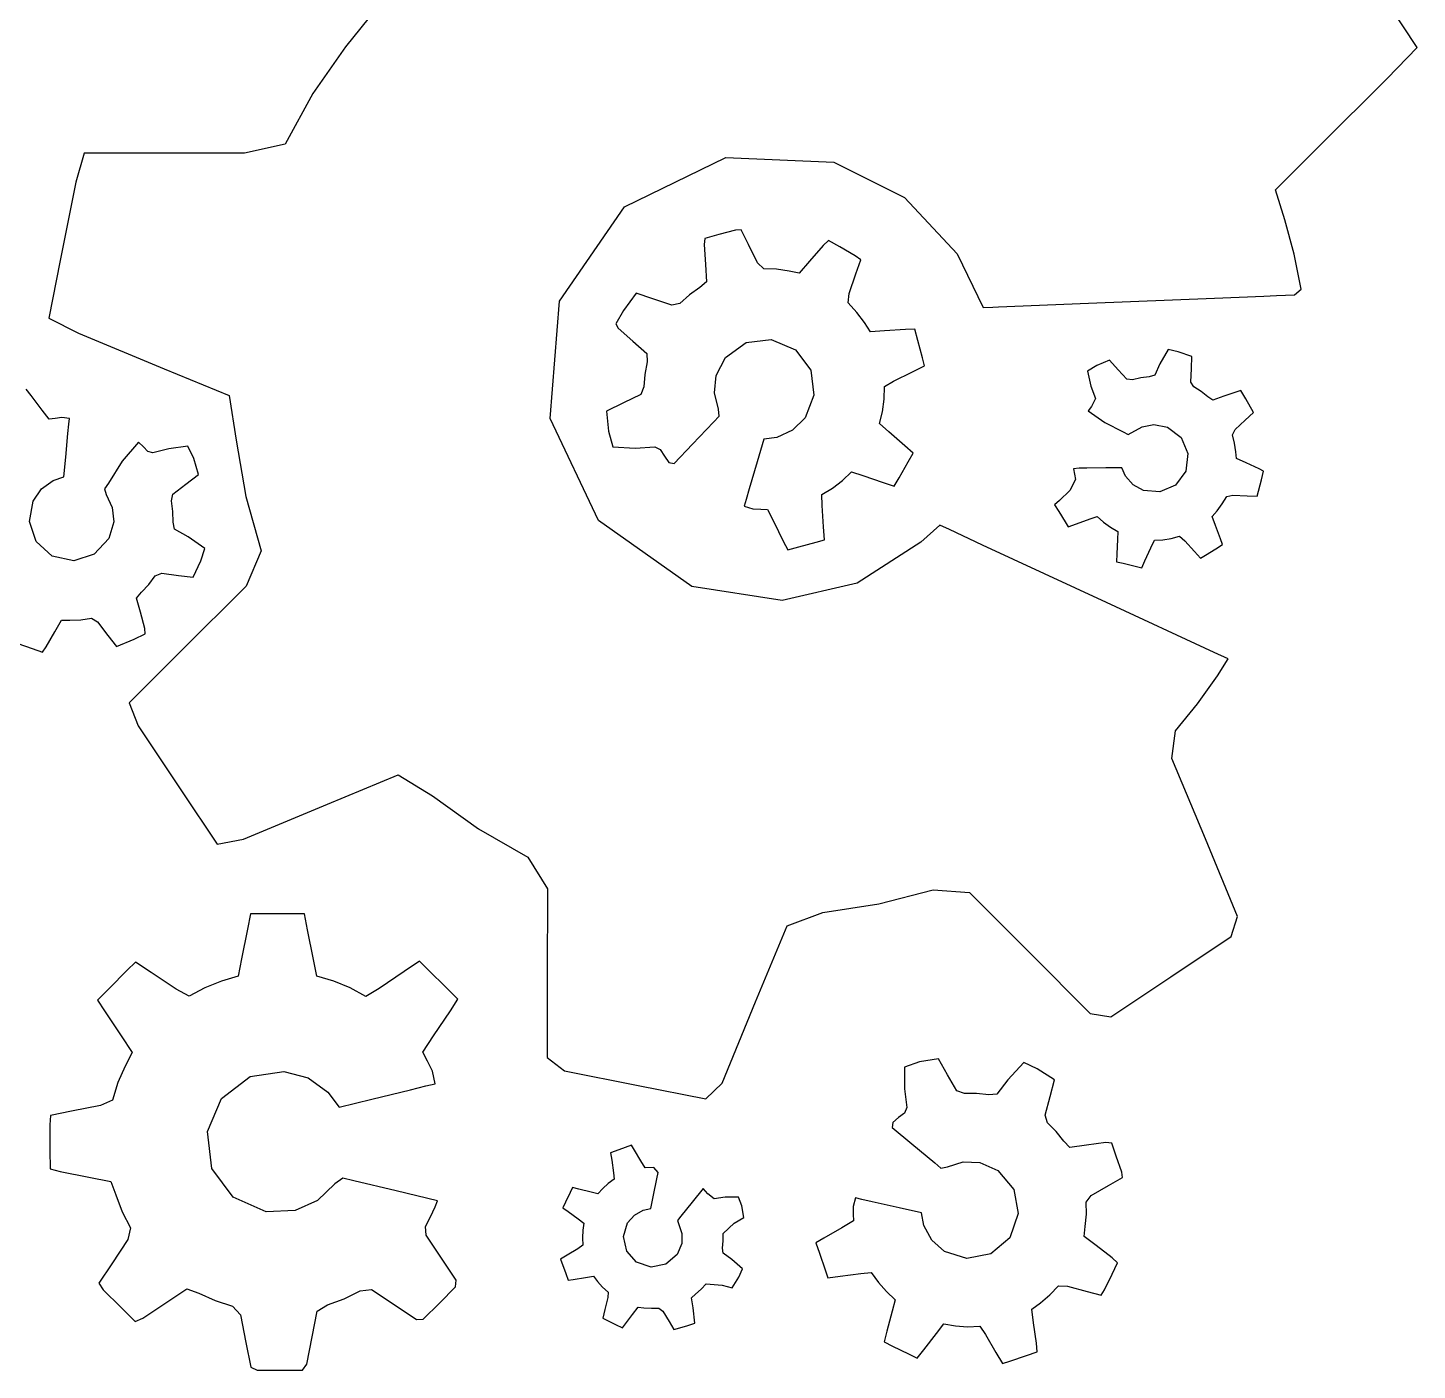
# Model space of a CAD drawing. Header units: metres. Extents: x 1284 to 1630, y 1792 to 2073.
# Drawn here: x 1453.74 to 1461.83, y 1842.12 to 1849.93 of the extents above; entities that cross this region are included whole.
import ezdxf

# ---------------------------------------------------------------- set-up
doc = ezdxf.new("R2010")
doc.units = ezdxf.units.M

msp = doc.modelspace()

# ---------------------------------------------------------------- linework, layer by layer
at = {"layer": 'COMPONENT0'}
for p, q in [((1455.7641, 1850.0406, 0.0007), (1455.5857, 1849.8197, 0.0007)), ((1461.8254, 1849.8152, 0.0007), (1461.6612, 1850.0611, 0.0007)), ((1455.5857, 1849.8197, 0.0007), (1455.3965, 1849.5475, 0.0007)), ((1461.6503, 1849.6361, 0.0007), (1461.8254, 1849.8152, 0.0007)), ((1461.2554, 1849.2422, 0.0007), (1461.6503, 1849.6361, 0.0007)), ((1455.3965, 1849.5475, 0.0007), (1455.2358, 1849.2534, 0.0007)), ((1454.0653, 1849.2014, 0.0007), (1454.0172, 1849.0328, 0.0007)), ((1454.4536, 1849.2009, 0.0007), (1454.0653, 1849.2014, 0.0007)), ((1454.999, 1849.2001, 0.0007), (1454.4536, 1849.2009, 0.0007)), ((1455.2358, 1849.2534, 0.0007), (1454.999, 1849.2001, 0.0007)), ((1461.0002, 1848.9875, 0.0007), (1461.2554, 1849.2422, 0.0007)), ((1457.2102, 1848.8875, 0.0007), (1457.8001, 1849.1762, 0.0007)), ((1457.8001, 1849.1762, 0.0007), (1458.4293, 1849.1481, 0.0007)), ((1458.4293, 1849.1481, 0.0007), (1458.8401, 1848.9418, 0.0007)), ((1454.0172, 1849.0328, 0.0007), (1453.9263, 1848.5761, 0.0007)), ((1458.8401, 1848.9418, 0.0007), (1459.1465, 1848.6156, 0.0007)), ((1461.0539, 1848.8126, 0.0007), (1461.0002, 1848.9875, 0.0007)), ((1456.8325, 1848.3394, 0.0007), (1457.2102, 1848.8875, 0.0007)), ((1461.1082, 1848.6131, 0.0007), (1461.0539, 1848.8126, 0.0007)), ((1457.6787, 1848.7048, 0.0007), (1457.6741, 1848.6699, 0.0007)), ((1457.7592, 1848.7266, 0.0007), (1457.6787, 1848.7048, 0.0007)), ((1457.8572, 1848.7532, 0.0007), (1457.7592, 1848.7266, 0.0007)), ((1457.8895, 1848.7547, 0.0007), (1457.8572, 1848.7532, 0.0007)), ((1457.9318, 1848.6689, 0.0007), (1457.8895, 1848.7547, 0.0007)), ((1457.6741, 1848.6699, 0.0007), (1457.682, 1848.5522, 0.0007)), ((1457.9847, 1848.5616, 0.0007), (1457.9318, 1848.6689, 0.0007)), ((1458.3667, 1848.6632, 0.0007), (1458.2871, 1848.572, 0.0007)), ((1458.3976, 1848.6934, 0.0007), (1458.3667, 1848.6632, 0.0007)), ((1458.4637, 1848.6552, 0.0007), (1458.3976, 1848.6934, 0.0007)), ((1458.5539, 1848.6032, 0.0007), (1458.4637, 1848.6552, 0.0007)), ((1459.1465, 1848.6156, 0.0007), (1459.2982, 1848.3028, 0.0007)), ((1453.9263, 1848.5761, 0.0007), (1453.8596, 1848.241, 0.0007)), ((1457.682, 1848.5522, 0.0007), (1457.6887, 1848.4528, 0.0007)), ((1458.0216, 1848.5283, 0.0007), (1457.9847, 1848.5616, 0.0007)), ((1458.2871, 1848.572, 0.0007), (1458.227, 1848.5032, 0.0007)), ((1458.5862, 1848.5809, 0.0007), (1458.5539, 1848.6032, 0.0007)), ((1458.5582, 1848.4987, 0.0007), (1458.5862, 1848.5809, 0.0007)), ((1461.1494, 1848.4093, 0.0007), (1461.1082, 1848.6131, 0.0007)), ((1458.0953, 1848.5248, 0.0007), (1458.0216, 1848.5283, 0.0007)), ((1458.1689, 1848.5133, 0.0007), (1458.0953, 1848.5248, 0.0007)), ((1458.227, 1848.5032, 0.0007), (1458.1689, 1848.5133, 0.0007)), ((1458.519, 1848.3831, 0.0007), (1458.5582, 1848.4987, 0.0007)), ((1457.2777, 1848.3865, 0.0007), (1457.2056, 1848.2859, 0.0007)), ((1457.3758, 1848.3533, 0.0007), (1457.2777, 1848.3865, 0.0007)), ((1457.5886, 1848.3761, 0.0007), (1457.5331, 1848.3268, 0.0007)), ((1457.6484, 1848.4189, 0.0007), (1457.5886, 1848.3761, 0.0007)), ((1457.6887, 1848.4528, 0.0007), (1457.6484, 1848.4189, 0.0007)), ((1458.5133, 1848.3291, 0.0007), (1458.519, 1848.3831, 0.0007)), ((1460.9335, 1848.3692, 0.0007), (1461.0061, 1848.3722, 0.0007)), ((1461.0061, 1848.3722, 0.0007), (1461.1114, 1848.3767, 0.0007)), ((1461.1114, 1848.3767, 0.0007), (1461.1494, 1848.4093, 0.0007)), ((1456.7783, 1847.6567, 0.0007), (1456.8325, 1848.3394, 0.0007)), ((1457.4861, 1848.316, 0.0007), (1457.3758, 1848.3533, 0.0007)), ((1457.5331, 1848.3268, 0.0007), (1457.4861, 1848.316, 0.0007)), ((1458.5641, 1848.274, 0.0007), (1458.5133, 1848.3291, 0.0007)), ((1459.2982, 1848.3028, 0.0007), (1459.3558, 1848.3054, 0.0007)), ((1459.3558, 1848.3054, 0.0007), (1459.3877, 1848.3067, 0.0007)), ((1459.3877, 1848.3067, 0.0007), (1459.9109, 1848.3279, 0.0007)), ((1459.9109, 1848.3279, 0.0007), (1460.6459, 1848.3576, 0.0007)), ((1460.6459, 1848.3576, 0.0007), (1460.9335, 1848.3692, 0.0007)), ((1453.8596, 1848.241, 0.0007), (1454.0318, 1848.1531, 0.0007)), ((1457.2056, 1848.2859, 0.0007), (1457.161, 1848.2082, 0.0007)), ((1458.6082, 1848.2145, 0.0007), (1458.5641, 1848.274, 0.0007)), ((1458.6421, 1848.1609, 0.0007), (1458.6082, 1848.2145, 0.0007)), ((1454.0318, 1848.1531, 0.0007), (1454.5316, 1847.9464, 0.0007)), ((1457.161, 1848.2082, 0.0007), (1457.1737, 1848.1816, 0.0007)), ((1457.1737, 1848.1816, 0.0007), (1457.2598, 1848.1063, 0.0007)), ((1458.7242, 1848.1665, 0.0007), (1458.6421, 1848.1609, 0.0007)), ((1458.8471, 1848.1748, 0.0007), (1458.7242, 1848.1665, 0.0007)), ((1458.8999, 1848.1773, 0.0007), (1458.8471, 1848.1748, 0.0007)), ((1458.9176, 1848.1113, 0.0007), (1458.8999, 1848.1773, 0.0007)), ((1457.2598, 1848.1063, 0.0007), (1457.3406, 1848.0358, 0.0007)), ((1457.7983, 1848.0123, 0.0007), (1457.9186, 1848.0996, 0.0007)), ((1457.9186, 1848.0996, 0.0007), (1458.0646, 1848.1166, 0.0007)), ((1458.0646, 1848.1166, 0.0007), (1458.2053, 1848.0562, 0.0007)), ((1458.2053, 1848.0562, 0.0007), (1458.2945, 1847.9371, 0.0007)), ((1458.9451, 1848.0092, 0.0007), (1458.9176, 1848.1113, 0.0007)), ((1460.3748, 1848.0587, 0.0007), (1460.328, 1847.9748, 0.0007)), ((1460.4341, 1848.0447, 0.0007), (1460.3748, 1848.0587, 0.0007)), ((1457.3419, 1847.986, 0.0007), (1457.3291, 1847.9135, 0.0007)), ((1457.3406, 1848.0358, 0.0007), (1457.3419, 1847.986, 0.0007)), ((1457.7436, 1847.9064, 0.0007), (1457.7983, 1848.0123, 0.0007)), ((1458.9566, 1847.9631, 0.0007), (1458.9451, 1848.0092, 0.0007)), ((1460.0333, 1847.9953, 0.0007), (1459.9611, 1847.9657, 0.0007)), ((1460.0842, 1847.9405, 0.0007), (1460.0333, 1847.9953, 0.0007)), ((1460.328, 1847.9748, 0.0007), (1460.298, 1847.9088, 0.0007)), ((1460.5137, 1848.0174, 0.0007), (1460.4341, 1848.0447, 0.0007)), ((1460.5112, 1847.9474, 0.0007), (1460.5137, 1848.0174, 0.0007)), ((1454.5316, 1847.9464, 0.0007), (1454.9091, 1847.7903, 0.0007)), ((1457.3291, 1847.9135, 0.0007), (1457.324, 1847.8407, 0.0007)), ((1457.7337, 1847.8068, 0.0007), (1457.7436, 1847.9064, 0.0007)), ((1458.2945, 1847.9371, 0.0007), (1458.3134, 1847.7915, 0.0007)), ((1458.7762, 1847.8741, 0.0007), (1458.8873, 1847.9289, 0.0007)), ((1458.8873, 1847.9289, 0.0007), (1458.9566, 1847.9631, 0.0007)), ((1459.9611, 1847.9657, 0.0007), (1459.9064, 1847.932, 0.0007)), ((1459.9064, 1847.932, 0.0007), (1459.9262, 1847.8453, 0.0007)), ((1460.1357, 1847.885, 0.0007), (1460.0842, 1847.9405, 0.0007)), ((1460.2162, 1847.8924, 0.0007), (1460.1678, 1847.8814, 0.0007)), ((1460.2659, 1847.8982, 0.0007), (1460.2162, 1847.8924, 0.0007)), ((1460.298, 1847.9088, 0.0007), (1460.2659, 1847.8982, 0.0007)), ((1460.5084, 1847.8687, 0.0007), (1460.5112, 1847.9474, 0.0007)), ((1453.7568, 1847.7898, 0.0007), (1453.7277, 1847.8271, 0.0007)), ((1457.324, 1847.8407, 0.0007), (1457.3055, 1847.797, 0.0007)), ((1457.7575, 1847.7111, 0.0007), (1457.7337, 1847.8068, 0.0007)), ((1458.7222, 1847.7696, 0.0007), (1458.7243, 1847.8429, 0.0007)), ((1458.7243, 1847.8429, 0.0007), (1458.7762, 1847.8741, 0.0007)), ((1459.9262, 1847.8453, 0.0007), (1459.9531, 1847.7733, 0.0007)), ((1460.1678, 1847.8814, 0.0007), (1460.1357, 1847.885, 0.0007)), ((1460.5245, 1847.8403, 0.0007), (1460.5084, 1847.8687, 0.0007)), ((1460.5671, 1847.8138, 0.0007), (1460.5245, 1847.8403, 0.0007)), ((1460.6065, 1847.7831, 0.0007), (1460.5671, 1847.8138, 0.0007)), ((1460.7985, 1847.8189, 0.0007), (1460.6998, 1847.7871, 0.0007)), ((1460.8282, 1847.7708, 0.0007), (1460.7985, 1847.8189, 0.0007)), ((1453.8205, 1847.7061, 0.0007), (1453.7568, 1847.7898, 0.0007)), ((1454.9091, 1847.7903, 0.0007), (1454.9491, 1847.5304, 0.0007)), ((1457.2053, 1847.7475, 0.0007), (1457.1063, 1847.6985, 0.0007)), ((1457.3055, 1847.797, 0.0007), (1457.2053, 1847.7475, 0.0007)), ((1458.3134, 1847.7915, 0.0007), (1458.2624, 1847.6601, 0.0007)), ((1458.7122, 1847.6964, 0.0007), (1458.7222, 1847.7696, 0.0007)), ((1459.9288, 1847.7258, 0.0007), (1459.9101, 1847.7018, 0.0007)), ((1459.9531, 1847.7733, 0.0007), (1459.9288, 1847.7258, 0.0007)), ((1460.6363, 1847.7633, 0.0007), (1460.6065, 1847.7831, 0.0007)), ((1460.6998, 1847.7871, 0.0007), (1460.6363, 1847.7633, 0.0007)), ((1460.8716, 1847.6914, 0.0007), (1460.8282, 1847.7708, 0.0007)), ((1453.8617, 1847.6519, 0.0007), (1453.8205, 1847.7061, 0.0007)), ((1453.8959, 1847.6576, 0.0007), (1453.8617, 1847.6519, 0.0007)), ((1453.9347, 1847.6628, 0.0007), (1453.8959, 1847.6576, 0.0007)), ((1453.9791, 1847.6575, 0.0007), (1453.9347, 1847.6628, 0.0007)), ((1453.9759, 1847.6242, 0.0007), (1453.9791, 1847.6575, 0.0007)), ((1457.0594, 1847.0629, 0.0007), (1456.7783, 1847.6567, 0.0007)), ((1457.1063, 1847.6985, 0.0007), (1457.1176, 1847.5839, 0.0007)), ((1457.7284, 1847.6361, 0.0007), (1457.7612, 1847.6706, 0.0007)), ((1457.7612, 1847.6706, 0.0007), (1457.7575, 1847.7111, 0.0007)), ((1458.2624, 1847.6601, 0.0007), (1458.1894, 1847.5879, 0.0007)), ((1458.6954, 1847.6271, 0.0007), (1458.7122, 1847.6964, 0.0007)), ((1459.9101, 1847.7018, 0.0007), (1460.006, 1847.6336, 0.0007)), ((1460.7647, 1847.5923, 0.0007), (1460.8241, 1847.6474, 0.0007)), ((1460.8241, 1847.6474, 0.0007), (1460.8716, 1847.6914, 0.0007)), ((1453.9581, 1847.4318, 0.0007), (1453.9709, 1847.5701, 0.0007)), ((1453.9709, 1847.5701, 0.0007), (1453.9759, 1847.6242, 0.0007)), ((1457.1176, 1847.5839, 0.0007), (1457.1422, 1847.4923, 0.0007)), ((1457.6059, 1847.5071, 0.0007), (1457.7284, 1847.6361, 0.0007)), ((1458.1894, 1847.5879, 0.0007), (1458.0983, 1847.5463, 0.0007)), ((1458.7498, 1847.5796, 0.0007), (1458.6954, 1847.6271, 0.0007)), ((1458.8434, 1847.4976, 0.0007), (1458.7498, 1847.5796, 0.0007)), ((1460.006, 1847.6336, 0.0007), (1460.1138, 1847.5789, 0.0007)), ((1460.1138, 1847.5789, 0.0007), (1460.1426, 1847.5643, 0.0007)), ((1460.1426, 1847.5643, 0.0007), (1460.2252, 1847.6087, 0.0007)), ((1460.2252, 1847.6087, 0.0007), (1460.2918, 1847.6216, 0.0007)), ((1460.2918, 1847.6216, 0.0007), (1460.3712, 1847.6066, 0.0007)), ((1460.3712, 1847.6066, 0.0007), (1460.4516, 1847.5455, 0.0007)), ((1460.7502, 1847.5619, 0.0007), (1460.7647, 1847.5923, 0.0007)), ((1454.3823, 1847.518, 0.0007), (1454.2865, 1847.4079, 0.0007)), ((1454.41, 1847.492, 0.0007), (1454.3823, 1847.518, 0.0007)), ((1454.4359, 1847.4643, 0.0007), (1454.41, 1847.492, 0.0007)), ((1454.6682, 1847.4948, 0.0007), (1454.5583, 1847.4809, 0.0007)), ((1454.7032, 1847.423, 0.0007), (1454.6682, 1847.4948, 0.0007)), ((1454.9491, 1847.5304, 0.0007), (1455.0055, 1847.2028, 0.0007)), ((1457.1422, 1847.4923, 0.0007), (1457.2732, 1847.4838, 0.0007)), ((1457.2732, 1847.4838, 0.0007), (1457.3865, 1847.4915, 0.0007)), ((1457.3865, 1847.4915, 0.0007), (1457.4192, 1847.4755, 0.0007)), ((1457.4997, 1847.3952, 0.0007), (1457.6059, 1847.5071, 0.0007)), ((1458.0212, 1847.5365, 0.0007), (1457.9825, 1847.405, 0.0007)), ((1458.0983, 1847.5463, 0.0007), (1458.0212, 1847.5365, 0.0007)), ((1458.8914, 1847.4556, 0.0007), (1458.8434, 1847.4976, 0.0007)), ((1460.4516, 1847.5455, 0.0007), (1460.491, 1847.4539, 0.0007)), ((1460.7622, 1847.5132, 0.0007), (1460.7502, 1847.5619, 0.0007)), ((1460.769, 1847.4633, 0.0007), (1460.7622, 1847.5132, 0.0007)), ((1453.9471, 1847.3166, 0.0007), (1453.9581, 1847.4318, 0.0007)), ((1454.2865, 1847.4079, 0.0007), (1454.2059, 1847.2812, 0.0007)), ((1454.4658, 1847.4563, 0.0007), (1454.4359, 1847.4643, 0.0007)), ((1454.5583, 1847.4809, 0.0007), (1454.4658, 1847.4563, 0.0007)), ((1454.731, 1847.33, 0.0007), (1454.7032, 1847.423, 0.0007)), ((1457.4192, 1847.4755, 0.0007), (1457.443, 1847.4373, 0.0007)), ((1457.443, 1847.4373, 0.0007), (1457.4693, 1847.4007, 0.0007)), ((1457.9825, 1847.405, 0.0007), (1457.9363, 1847.2471, 0.0007)), ((1458.809, 1847.3122, 0.0007), (1458.8619, 1847.4043, 0.0007)), ((1458.8619, 1847.4043, 0.0007), (1458.8914, 1847.4556, 0.0007)), ((1460.491, 1847.4539, 0.0007), (1460.4791, 1847.3505, 0.0007)), ((1460.7737, 1847.4238, 0.0007), (1460.769, 1847.4633, 0.0007)), ((1460.8301, 1847.398, 0.0007), (1460.7737, 1847.4238, 0.0007)), ((1454.657, 1847.2736, 0.0007), (1454.731, 1847.33, 0.0007)), ((1457.4693, 1847.4007, 0.0007), (1457.4997, 1847.3952, 0.0007)), ((1458.4806, 1847.2968, 0.0007), (1458.5331, 1847.3468, 0.0007)), ((1458.5331, 1847.3468, 0.0007), (1458.599, 1847.3245, 0.0007)), ((1458.599, 1847.3245, 0.0007), (1458.7174, 1847.2844, 0.0007)), ((1459.8576, 1847.3683, 0.0007), (1459.8246, 1847.3632, 0.0007)), ((1459.8246, 1847.3632, 0.0007), (1459.8296, 1847.3321, 0.0007)), ((1459.8296, 1847.3321, 0.0007), (1459.8368, 1847.3015, 0.0007)), ((1459.9012, 1847.3685, 0.0007), (1459.8576, 1847.3683, 0.0007)), ((1460.0127, 1847.369, 0.0007), (1459.9012, 1847.3685, 0.0007)), ((1460.1058, 1847.3695, 0.0007), (1460.0127, 1847.369, 0.0007)), ((1460.127, 1847.3212, 0.0007), (1460.1058, 1847.3695, 0.0007)), ((1460.1716, 1847.2701, 0.0007), (1460.127, 1847.3212, 0.0007)), ((1460.4791, 1847.3505, 0.0007), (1460.419, 1847.2696, 0.0007)), ((1460.9047, 1847.3639, 0.0007), (1460.8301, 1847.398, 0.0007)), ((1460.9304, 1847.3496, 0.0007), (1460.9047, 1847.3639, 0.0007)), ((1460.9184, 1847.2992, 0.0007), (1460.9304, 1847.3496, 0.0007)), ((1453.7674, 1847.1752, 0.0007), (1453.8163, 1847.247, 0.0007)), ((1453.8163, 1847.247, 0.0007), (1453.8849, 1847.2961, 0.0007)), ((1453.8849, 1847.2961, 0.0007), (1453.9471, 1847.3166, 0.0007)), ((1454.2059, 1847.2812, 0.0007), (1454.1843, 1847.2473, 0.0007)), ((1454.1843, 1847.2473, 0.0007), (1454.1936, 1847.2145, 0.0007)), ((1454.582, 1847.2164, 0.0007), (1454.657, 1847.2736, 0.0007)), ((1457.9363, 1847.2471, 0.0007), (1457.9182, 1847.1853, 0.0007)), ((1458.3603, 1847.2136, 0.0007), (1458.4225, 1847.252, 0.0007)), ((1458.4225, 1847.252, 0.0007), (1458.4806, 1847.2968, 0.0007)), ((1458.7174, 1847.2844, 0.0007), (1458.7807, 1847.263, 0.0007)), ((1458.7807, 1847.263, 0.0007), (1458.809, 1847.3122, 0.0007)), ((1459.8368, 1847.3015, 0.0007), (1459.804, 1847.2376, 0.0007)), ((1460.2328, 1847.2367, 0.0007), (1460.1716, 1847.2701, 0.0007)), ((1460.419, 1847.2696, 0.0007), (1460.328, 1847.2291, 0.0007)), ((1460.894, 1847.2053, 0.0007), (1460.9184, 1847.2992, 0.0007)), ((1453.7463, 1847.0582, 0.0007), (1453.7674, 1847.1752, 0.0007)), ((1454.1936, 1847.2145, 0.0007), (1454.2291, 1847.1391, 0.0007)), ((1454.5737, 1847.1772, 0.0007), (1454.582, 1847.2164, 0.0007)), ((1454.5813, 1847.1161, 0.0007), (1454.5737, 1847.1772, 0.0007)), ((1455.0055, 1847.2028, 0.0007), (1455.0959, 1846.8858, 0.0007)), ((1457.9182, 1847.1853, 0.0007), (1457.9073, 1847.147, 0.0007)), ((1458.3612, 1847.1508, 0.0007), (1458.3603, 1847.2136, 0.0007)), ((1459.7421, 1847.18, 0.0007), (1459.7147, 1847.1537, 0.0007)), ((1459.804, 1847.2376, 0.0007), (1459.7421, 1847.18, 0.0007)), ((1460.328, 1847.2291, 0.0007), (1460.2328, 1847.2367, 0.0007)), ((1460.6604, 1847.1195, 0.0007), (1460.6905, 1847.1597, 0.0007)), ((1460.6905, 1847.1597, 0.0007), (1460.7166, 1847.2035, 0.0007)), ((1460.7166, 1847.2035, 0.0007), (1460.7527, 1847.2104, 0.0007)), ((1460.7527, 1847.2104, 0.0007), (1460.8352, 1847.2074, 0.0007)), ((1460.8352, 1847.2074, 0.0007), (1460.894, 1847.2053, 0.0007)), ((1454.2291, 1847.1391, 0.0007), (1454.237, 1847.0551, 0.0007)), ((1454.5824, 1847.054, 0.0007), (1454.5813, 1847.1161, 0.0007)), ((1457.9073, 1847.147, 0.0007), (1457.9574, 1847.1309, 0.0007)), ((1457.9574, 1847.1309, 0.0007), (1458.0034, 1847.1281, 0.0007)), ((1458.0034, 1847.1281, 0.0007), (1458.0441, 1847.1269, 0.0007)), ((1458.0441, 1847.1269, 0.0007), (1458.0799, 1847.0546, 0.0007)), ((1458.3696, 1847.0261, 0.0007), (1458.3612, 1847.1508, 0.0007)), ((1459.7147, 1847.1537, 0.0007), (1459.7382, 1847.1156, 0.0007)), ((1459.7382, 1847.1156, 0.0007), (1459.7759, 1847.0545, 0.0007)), ((1459.9212, 1847.0733, 0.0007), (1459.9619, 1847.0861, 0.0007)), ((1459.9619, 1847.0861, 0.0007), (1459.9987, 1847.0532, 0.0007)), ((1460.6322, 1847.0871, 0.0007), (1460.6604, 1847.1195, 0.0007)), ((1460.6517, 1847.0348, 0.0007), (1460.6322, 1847.0871, 0.0007)), ((1453.7855, 1846.9406, 0.0007), (1453.7463, 1847.0582, 0.0007)), ((1454.237, 1847.0551, 0.0007), (1454.2085, 1846.9586, 0.0007)), ((1454.5915, 1847.013, 0.0007), (1454.5824, 1847.054, 0.0007)), ((1454.6699, 1846.9676, 0.0007), (1454.5915, 1847.013, 0.0007)), ((1457.6018, 1846.6785, 0.0007), (1457.0594, 1847.0629, 0.0007)), ((1458.0799, 1847.0546, 0.0007), (1458.1353, 1846.9429, 0.0007)), ((1458.3746, 1846.951, 0.0007), (1458.3696, 1847.0261, 0.0007)), ((1459.0465, 1847.0356, 0.0007), (1458.9367, 1846.9364, 0.0007)), ((1459.1019, 1847.0098, 0.0007), (1459.0465, 1847.0356, 0.0007)), ((1459.2951, 1846.9203, 0.0007), (1459.1019, 1847.0098, 0.0007)), ((1459.7759, 1847.0545, 0.0007), (1459.7939, 1847.026, 0.0007)), ((1459.7939, 1847.026, 0.0007), (1459.8417, 1847.0438, 0.0007)), ((1459.8417, 1847.0438, 0.0007), (1459.9212, 1847.0733, 0.0007)), ((1459.9987, 1847.0532, 0.0007), (1460.0392, 1847.0241, 0.0007)), ((1460.0392, 1847.0241, 0.0007), (1460.0818, 1846.9997, 0.0007)), ((1460.0818, 1846.9997, 0.0007), (1460.0802, 1846.9526, 0.0007)), ((1460.6809, 1846.9567, 0.0007), (1460.6517, 1847.0348, 0.0007)), ((1453.8785, 1846.8564, 0.0007), (1453.7855, 1846.9406, 0.0007)), ((1454.2085, 1846.9586, 0.0007), (1454.123, 1846.8667, 0.0007)), ((1454.7683, 1846.8993, 0.0007), (1454.6699, 1846.9676, 0.0007)), ((1458.1353, 1846.9429, 0.0007), (1458.1608, 1846.893, 0.0007)), ((1458.2246, 1846.9102, 0.0007), (1458.3267, 1846.9377, 0.0007)), ((1458.3267, 1846.9377, 0.0007), (1458.3746, 1846.951, 0.0007)), ((1458.9367, 1846.9364, 0.0007), (1458.5649, 1846.6984, 0.0007)), ((1460.0171, 1846.5858, 0.0007), (1459.2951, 1846.9203, 0.0007)), ((1460.0802, 1846.9526, 0.0007), (1460.0772, 1846.8682, 0.0007)), ((1460.2752, 1846.9044, 0.0007), (1460.2955, 1846.9489, 0.0007)), ((1460.2955, 1846.9489, 0.0007), (1460.3437, 1846.9514, 0.0007)), ((1460.3437, 1846.9514, 0.0007), (1460.3932, 1846.9591, 0.0007)), ((1460.3932, 1846.9591, 0.0007), (1460.4414, 1846.972, 0.0007)), ((1460.4414, 1846.972, 0.0007), (1460.4718, 1846.9444, 0.0007)), ((1460.4718, 1846.9444, 0.0007), (1460.529, 1846.8829, 0.0007)), ((1460.6533, 1846.8986, 0.0007), (1460.6927, 1846.9229, 0.0007)), ((1460.6927, 1846.9229, 0.0007), (1460.6809, 1846.9567, 0.0007)), ((1454.0049, 1846.8291, 0.0007), (1453.8785, 1846.8564, 0.0007)), ((1454.123, 1846.8667, 0.0007), (1454.0049, 1846.8291, 0.0007)), ((1454.7436, 1846.8276, 0.0007), (1454.7683, 1846.8993, 0.0007)), ((1455.0959, 1846.8858, 0.0007), (1455.0074, 1846.6819, 0.0007)), ((1458.1608, 1846.893, 0.0007), (1458.2246, 1846.9102, 0.0007)), ((1460.0772, 1846.8682, 0.0007), (1460.0756, 1846.823, 0.0007)), ((1460.2402, 1846.8276, 0.0007), (1460.2752, 1846.9044, 0.0007)), ((1460.529, 1846.8829, 0.0007), (1460.5647, 1846.8445, 0.0007)), ((1460.5647, 1846.8445, 0.0007), (1460.5924, 1846.8609, 0.0007)), ((1460.5924, 1846.8609, 0.0007), (1460.6533, 1846.8986, 0.0007)), ((1454.4793, 1846.7405, 0.0007), (1454.5164, 1846.757, 0.0007)), ((1454.5164, 1846.757, 0.0007), (1454.6135, 1846.744, 0.0007)), ((1454.6999, 1846.7324, 0.0007), (1454.7436, 1846.8276, 0.0007)), ((1460.0756, 1846.823, 0.0007), (1460.1131, 1846.8142, 0.0007)), ((1460.1131, 1846.8142, 0.0007), (1460.1831, 1846.7976, 0.0007)), ((1460.1831, 1846.7976, 0.0007), (1460.2222, 1846.7883, 0.0007)), ((1460.2222, 1846.7883, 0.0007), (1460.2402, 1846.8276, 0.0007)), ((1454.3985, 1846.6459, 0.0007), (1454.4413, 1846.6909, 0.0007)), ((1454.4413, 1846.6909, 0.0007), (1454.4793, 1846.7405, 0.0007)), ((1454.6135, 1846.744, 0.0007), (1454.6999, 1846.7324, 0.0007)), ((1455.0074, 1846.6819, 0.0007), (1454.6291, 1846.3043, 0.0007)), ((1458.129, 1846.5976, 0.0007), (1457.6018, 1846.6785, 0.0007)), ((1458.5649, 1846.6984, 0.0007), (1458.129, 1846.5976, 0.0007)), ((1454.3704, 1846.6116, 0.0007), (1454.3985, 1846.6459, 0.0007)), ((1454.3922, 1846.5302, 0.0007), (1454.3704, 1846.6116, 0.0007)), ((1454.418, 1846.4339, 0.0007), (1454.3922, 1846.5302, 0.0007)), ((1460.6434, 1846.2956, 0.0007), (1460.0171, 1846.5858, 0.0007)), ((1453.8943, 1846.4159, 0.0007), (1453.9328, 1846.4828, 0.0007)), ((1453.9328, 1846.4828, 0.0007), (1453.9826, 1846.4837, 0.0007)), ((1453.9826, 1846.4837, 0.0007), (1454.0453, 1846.486, 0.0007)), ((1454.0453, 1846.486, 0.0007), (1454.107, 1846.4949, 0.0007)), ((1454.107, 1846.4949, 0.0007), (1454.1429, 1846.4733, 0.0007)), ((1454.1429, 1846.4733, 0.0007), (1454.2039, 1846.3931, 0.0007)), ((1454.4198, 1846.4042, 0.0007), (1454.418, 1846.4339, 0.0007)), ((1453.8433, 1846.3275, 0.0007), (1453.8943, 1846.4159, 0.0007)), ((1454.2039, 1846.3931, 0.0007), (1454.2527, 1846.329, 0.0007)), ((1454.2527, 1846.329, 0.0007), (1454.3564, 1846.3732, 0.0007)), ((1454.3564, 1846.3732, 0.0007), (1454.4198, 1846.4042, 0.0007)), ((1453.6782, 1846.3471, 0.0007), (1453.7615, 1846.3185, 0.0007)), ((1453.7615, 1846.3185, 0.0007), (1453.8226, 1846.2975, 0.0007)), ((1453.8226, 1846.2975, 0.0007), (1453.8433, 1846.3275, 0.0007)), ((1454.6291, 1846.3043, 0.0007), (1454.3266, 1846.0024, 0.0007)), ((1460.7256, 1846.2577, 0.0007), (1460.6434, 1846.2956, 0.0007)), ((1460.6632, 1846.1594, 0.0007), (1460.7256, 1846.2577, 0.0007)), ((1460.5457, 1845.9955, 0.0007), (1460.6632, 1846.1594, 0.0007)), ((1454.3266, 1846.0024, 0.0007), (1454.379, 1845.8674, 0.0007)), ((1460.4183, 1845.8401, 0.0007), (1460.5457, 1845.9955, 0.0007)), ((1454.379, 1845.8674, 0.0007), (1454.6312, 1845.4896, 0.0007)), ((1460.3973, 1845.6784, 0.0007), (1460.4183, 1845.8401, 0.0007)), ((1460.592, 1845.2098, 0.0007), (1460.3973, 1845.6784, 0.0007)), ((1455.4811, 1845.4119, 0.0007), (1455.8932, 1845.5829, 0.0007)), ((1455.8932, 1845.5829, 0.0007), (1456.0938, 1845.4605, 0.0007)), ((1454.6312, 1845.4896, 0.0007), (1454.8385, 1845.1791, 0.0007)), ((1456.0938, 1845.4605, 0.0007), (1456.3603, 1845.268, 0.0007)), ((1454.9931, 1845.2094, 0.0007), (1455.4811, 1845.4119, 0.0007)), ((1456.3603, 1845.268, 0.0007), (1456.6485, 1845.1031, 0.0007)), ((1454.8385, 1845.1791, 0.0007), (1454.9931, 1845.2094, 0.0007)), ((1460.7793, 1844.7588, 0.0007), (1460.592, 1845.2098, 0.0007)), ((1456.6485, 1845.1031, 0.0007), (1456.7618, 1844.9199, 0.0007)), ((1456.7618, 1844.9199, 0.0007), (1456.7612, 1844.4001, 0.0007)), ((1458.6917, 1844.8315, 0.0007), (1459.0073, 1844.9146, 0.0007)), ((1459.0073, 1844.9146, 0.0007), (1459.2194, 1844.8989, 0.0007)), ((1459.2194, 1844.8989, 0.0007), (1459.5727, 1844.5448, 0.0007)), ((1458.3661, 1844.7817, 0.0007), (1458.6917, 1844.8315, 0.0007)), ((1455.0326, 1844.7734, 0.0007), (1455.0151, 1844.6848, 0.0007)), ((1455.1164, 1844.7735, 0.0007), (1455.0326, 1844.7734, 0.0007)), ((1455.2668, 1844.7737, 0.0007), (1455.1164, 1844.7735, 0.0007)), ((1455.3473, 1844.7738, 0.0007), (1455.2668, 1844.7737, 0.0007)), ((1455.3658, 1844.6812, 0.0007), (1455.3473, 1844.7738, 0.0007)), ((1458.1568, 1844.7044, 0.0007), (1458.3661, 1844.7817, 0.0007)), ((1460.7431, 1844.6427, 0.0007), (1460.7793, 1844.7588, 0.0007)), ((1455.0151, 1844.6848, 0.0007), (1454.9812, 1844.5117, 0.0007)), ((1455.4005, 1844.5081, 0.0007), (1455.3658, 1844.6812, 0.0007)), ((1457.9737, 1844.2615, 0.0007), (1458.1568, 1844.7044, 0.0007)), ((1460.3905, 1844.4073, 0.0007), (1460.7431, 1844.6427, 0.0007)), ((1454.3642, 1844.4935, 0.0007), (1454.316, 1844.4467, 0.0007)), ((1454.4553, 1844.4329, 0.0007), (1454.3642, 1844.4935, 0.0007)), ((1454.9812, 1844.5117, 0.0007), (1454.9616, 1844.4114, 0.0007)), ((1455.4198, 1844.4115, 0.0007), (1455.4005, 1844.5081, 0.0007)), ((1456.0172, 1844.4981, 0.0007), (1455.9287, 1844.4386, 0.0007)), ((1456.0675, 1844.4488, 0.0007), (1456.0172, 1844.4981, 0.0007)), ((1459.5727, 1844.5448, 0.0007), (1459.9215, 1844.1951, 0.0007)), ((1454.316, 1844.4467, 0.0007), (1454.2105, 1844.3407, 0.0007)), ((1454.6013, 1844.3357, 0.0007), (1454.4553, 1844.4329, 0.0007)), ((1454.9616, 1844.4114, 0.0007), (1454.8647, 1844.3831, 0.0007)), ((1455.5183, 1844.3827, 0.0007), (1455.4198, 1844.4115, 0.0007)), ((1455.9287, 1844.4386, 0.0007), (1455.782, 1844.3398, 0.0007)), ((1456.1738, 1844.3429, 0.0007), (1456.0675, 1844.4488, 0.0007)), ((1454.2105, 1844.3407, 0.0007), (1454.1424, 1844.2722, 0.0007)), ((1454.6764, 1844.2942, 0.0007), (1454.6013, 1844.3357, 0.0007)), ((1454.7677, 1844.3435, 0.0007), (1454.6764, 1844.2942, 0.0007)), ((1454.8647, 1844.3831, 0.0007), (1454.7677, 1844.3435, 0.0007)), ((1455.6146, 1844.3432, 0.0007), (1455.5183, 1844.3827, 0.0007)), ((1455.7056, 1844.294, 0.0007), (1455.6146, 1844.3432, 0.0007)), ((1455.782, 1844.3398, 0.0007), (1455.7056, 1844.294, 0.0007)), ((1456.2401, 1844.2768, 0.0007), (1456.1738, 1844.3429, 0.0007)), ((1456.7612, 1844.4001, 0.0007), (1456.7608, 1843.9373, 0.0007)), ((1460.0423, 1844.1748, 0.0007), (1460.3905, 1844.4073, 0.0007)), ((1454.1424, 1844.2722, 0.0007), (1454.1828, 1844.2093, 0.0007)), ((1456.197, 1844.2103, 0.0007), (1456.2401, 1844.2768, 0.0007)), ((1457.7785, 1843.7893, 0.0007), (1457.9737, 1844.2615, 0.0007)), ((1454.1828, 1844.2093, 0.0007), (1454.28, 1844.0648, 0.0007)), ((1456.0991, 1844.0634, 0.0007), (1456.197, 1844.2103, 0.0007)), ((1459.9215, 1844.1951, 0.0007), (1460.0423, 1844.1748, 0.0007)), ((1454.28, 1844.0648, 0.0007), (1454.345, 1843.9682, 0.0007)), ((1456.0359, 1843.9684, 0.0007), (1456.0991, 1844.0634, 0.0007)), ((1454.345, 1843.9682, 0.0007), (1454.3034, 1843.8884, 0.0007)), ((1456.0634, 1843.9175, 0.0007), (1456.0359, 1843.9684, 0.0007)), ((1456.7608, 1843.9373, 0.0007), (1456.8606, 1843.8615, 0.0007)), ((1459.038, 1843.9309, 0.0007), (1458.9278, 1843.9125, 0.0007)), ((1459.0915, 1843.8381, 0.0007), (1459.038, 1843.9309, 0.0007)), ((1454.3034, 1843.8884, 0.0007), (1454.2616, 1843.7919, 0.0007)), ((1455.0308, 1843.827, 0.0007), (1455.2279, 1843.8576, 0.0007)), ((1455.2279, 1843.8576, 0.0007), (1455.3683, 1843.8192, 0.0007)), ((1456.0928, 1843.8589, 0.0007), (1456.0634, 1843.9175, 0.0007)), ((1456.1086, 1843.7858, 0.0007), (1456.0928, 1843.8589, 0.0007)), ((1456.8606, 1843.8615, 0.0007), (1457.2907, 1843.7757, 0.0007)), ((1458.8407, 1843.8827, 0.0007), (1458.8405, 1843.7555, 0.0007)), ((1458.9278, 1843.9125, 0.0007), (1458.8407, 1843.8827, 0.0007)), ((1459.5345, 1843.9099, 0.0007), (1459.4421, 1843.8079, 0.0007)), ((1459.6124, 1843.8715, 0.0007), (1459.5345, 1843.9099, 0.0007)), ((1459.7144, 1843.8081, 0.0007), (1459.6124, 1843.8715, 0.0007)), ((1454.2616, 1843.7919, 0.0007), (1454.23, 1843.6906, 0.0007)), ((1454.8656, 1843.7005, 0.0007), (1455.0308, 1843.827, 0.0007)), ((1455.3683, 1843.8192, 0.0007), (1455.4837, 1843.7371, 0.0007)), ((1455.965, 1843.7508, 0.0007), (1456.0535, 1843.7724, 0.0007)), ((1456.0535, 1843.7724, 0.0007), (1456.1086, 1843.7858, 0.0007)), ((1457.2907, 1843.7757, 0.0007), (1457.6838, 1843.6972, 0.0007)), ((1457.6838, 1843.6972, 0.0007), (1457.7785, 1843.7893, 0.0007)), ((1459.1457, 1843.7442, 0.0007), (1459.0915, 1843.8381, 0.0007)), ((1459.4421, 1843.8079, 0.0007), (1459.3789, 1843.7254, 0.0007)), ((1459.6884, 1843.7111, 0.0007), (1459.7144, 1843.8081, 0.0007)), ((1454.23, 1843.6906, 0.0007), (1454.1598, 1843.6593, 0.0007)), ((1454.7826, 1843.5067, 0.0007), (1454.8656, 1843.7005, 0.0007)), ((1455.4837, 1843.7371, 0.0007), (1455.5504, 1843.6494, 0.0007)), ((1455.5504, 1843.6494, 0.0007), (1455.7389, 1843.6956, 0.0007)), ((1455.7389, 1843.6956, 0.0007), (1455.965, 1843.7508, 0.0007)), ((1458.8405, 1843.7555, 0.0007), (1458.855, 1843.6464, 0.0007)), ((1459.1892, 1843.7289, 0.0007), (1459.1457, 1843.7442, 0.0007)), ((1459.2599, 1843.7286, 0.0007), (1459.1892, 1843.7289, 0.0007)), ((1459.3308, 1843.7209, 0.0007), (1459.2599, 1843.7286, 0.0007)), ((1459.3789, 1843.7254, 0.0007), (1459.3308, 1843.7209, 0.0007)), ((1459.6592, 1843.6023, 0.0007), (1459.6884, 1843.7111, 0.0007)), ((1453.87, 1843.6015, 0.0007), (1453.8657, 1843.5461, 0.0007)), ((1453.9905, 1843.6255, 0.0007), (1453.87, 1843.6015, 0.0007)), ((1454.1598, 1843.6593, 0.0007), (1453.9905, 1843.6255, 0.0007)), ((1458.8416, 1843.6137, 0.0007), (1458.8064, 1843.5883, 0.0007)), ((1458.855, 1843.6464, 0.0007), (1458.8416, 1843.6137, 0.0007)), ((1459.6726, 1843.5575, 0.0007), (1459.6592, 1843.6023, 0.0007)), ((1453.8657, 1843.5461, 0.0007), (1453.866, 1843.3986, 0.0007)), ((1458.7725, 1843.5606, 0.0007), (1458.769, 1843.5309, 0.0007)), ((1458.769, 1843.5309, 0.0007), (1458.884, 1843.4352, 0.0007)), ((1458.8064, 1843.5883, 0.0007), (1458.7725, 1843.5606, 0.0007)), ((1459.7237, 1843.5068, 0.0007), (1459.6726, 1843.5575, 0.0007)), ((1454.8085, 1843.2915, 0.0007), (1454.7826, 1843.5067, 0.0007)), ((1459.7688, 1843.4515, 0.0007), (1459.7237, 1843.5068, 0.0007)), ((1459.804, 1843.4146, 0.0007), (1459.7688, 1843.4515, 0.0007)), ((1460.0137, 1843.4427, 0.0007), (1459.9, 1843.4275, 0.0007)), ((1460.0478, 1843.4404, 0.0007), (1460.0137, 1843.4427, 0.0007)), ((1460.0738, 1843.3638, 0.0007), (1460.0478, 1843.4404, 0.0007)), ((1453.866, 1843.3986, 0.0007), (1453.8663, 1843.2904, 0.0007)), ((1457.157, 1843.3936, 0.0007), (1457.1297, 1843.3835, 0.0007)), ((1457.1297, 1843.3835, 0.0007), (1457.1362, 1843.3399, 0.0007)), ((1457.2153, 1843.4146, 0.0007), (1457.157, 1843.3936, 0.0007)), ((1457.2518, 1843.4277, 0.0007), (1457.2153, 1843.4146, 0.0007)), ((1457.2689, 1843.3998, 0.0007), (1457.2518, 1843.4277, 0.0007)), ((1457.3064, 1843.3371, 0.0007), (1457.2689, 1843.3998, 0.0007)), ((1458.884, 1843.4352, 0.0007), (1459.0167, 1843.3248, 0.0007)), ((1459.9, 1843.4275, 0.0007), (1459.804, 1843.4146, 0.0007)), ((1460.1055, 1843.2707, 0.0007), (1460.0738, 1843.3638, 0.0007)), ((1453.8663, 1843.2904, 0.0007), (1453.9252, 1843.2739, 0.0007)), ((1454.9329, 1843.1248, 0.0007), (1454.8085, 1843.2915, 0.0007)), ((1457.1362, 1843.3399, 0.0007), (1457.147, 1843.2675, 0.0007)), ((1457.3305, 1843.2966, 0.0007), (1457.3064, 1843.3371, 0.0007)), ((1457.3817, 1843.2983, 0.0007), (1457.3305, 1843.2966, 0.0007)), ((1457.4071, 1843.2686, 0.0007), (1457.3817, 1843.2983, 0.0007)), ((1459.0167, 1843.3248, 0.0007), (1459.0522, 1843.2952, 0.0007)), ((1459.0522, 1843.2952, 0.0007), (1459.0908, 1843.3014, 0.0007)), ((1459.0908, 1843.3014, 0.0007), (1459.182, 1843.3305, 0.0007)), ((1459.182, 1843.3305, 0.0007), (1459.279, 1843.3272, 0.0007)), ((1459.279, 1843.3272, 0.0007), (1459.385, 1843.2808, 0.0007)), ((1459.385, 1843.2808, 0.0007), (1459.4772, 1843.1699, 0.0007)), ((1453.9252, 1843.2739, 0.0007), (1454.0932, 1843.2411, 0.0007)), ((1454.0932, 1843.2411, 0.0007), (1454.2201, 1843.2162, 0.0007)), ((1454.2201, 1843.2162, 0.0007), (1454.2489, 1843.1381, 0.0007)), ((1455.5235, 1843.2027, 0.0007), (1455.4231, 1843.1057, 0.0007)), ((1455.5703, 1843.2361, 0.0007), (1455.5235, 1843.2027, 0.0007)), ((1455.6358, 1843.2204, 0.0007), (1455.5703, 1843.2361, 0.0007)), ((1455.8808, 1843.1617, 0.0007), (1455.6358, 1843.2204, 0.0007)), ((1457.116, 1843.2056, 0.0007), (1457.0842, 1843.1766, 0.0007)), ((1457.1505, 1843.2309, 0.0007), (1457.116, 1843.2056, 0.0007)), ((1457.147, 1843.2675, 0.0007), (1457.1505, 1843.2309, 0.0007)), ((1457.38, 1843.1372, 0.0007), (1457.3994, 1843.2316, 0.0007)), ((1457.3994, 1843.2316, 0.0007), (1457.4071, 1843.2686, 0.0007)), ((1460.0286, 1843.193, 0.0007), (1460.1089, 1843.2395, 0.0007)), ((1460.1089, 1843.2395, 0.0007), (1460.1055, 1843.2707, 0.0007)), ((1454.2489, 1843.1381, 0.0007), (1454.2868, 1843.04, 0.0007)), ((1455.1253, 1843.0395, 0.0007), (1454.9329, 1843.1248, 0.0007)), ((1456.1213, 1843.1041, 0.0007), (1455.8808, 1843.1617, 0.0007)), ((1456.8936, 1843.152, 0.0007), (1456.8671, 1843.0957, 0.0007)), ((1456.9078, 1843.1821, 0.0007), (1456.8936, 1843.152, 0.0007)), ((1456.9456, 1843.1726, 0.0007), (1456.9078, 1843.1821, 0.0007)), ((1457.0165, 1843.1549, 0.0007), (1456.9456, 1843.1726, 0.0007)), ((1457.0559, 1843.1451, 0.0007), (1457.0165, 1843.1549, 0.0007)), ((1457.0842, 1843.1766, 0.0007), (1457.0559, 1843.1451, 0.0007)), ((1457.3637, 1843.0586, 0.0007), (1457.38, 1843.1372, 0.0007)), ((1457.6687, 1843.1754, 0.0007), (1457.6047, 1843.0955, 0.0007)), ((1457.6963, 1843.1442, 0.0007), (1457.6687, 1843.1754, 0.0007)), ((1457.7319, 1843.1154, 0.0007), (1457.6963, 1843.1442, 0.0007)), ((1457.7975, 1843.1252, 0.0007), (1457.7319, 1843.1154, 0.0007)), ((1457.8743, 1843.1263, 0.0007), (1457.7975, 1843.1252, 0.0007)), ((1457.893, 1843.0741, 0.0007), (1457.8743, 1843.1263, 0.0007)), ((1458.5549, 1843.1212, 0.0007), (1458.5422, 1843.0715, 0.0007)), ((1458.5922, 1843.1128, 0.0007), (1458.5549, 1843.1212, 0.0007)), ((1459.4772, 1843.1699, 0.0007), (1459.5029, 1843.0298, 0.0007)), ((1459.8982, 1843.0971, 0.0007), (1459.9282, 1843.1349, 0.0007)), ((1459.9282, 1843.1349, 0.0007), (1460.0286, 1843.193, 0.0007)), ((1454.2868, 1843.04, 0.0007), (1454.3347, 1842.9472, 0.0007)), ((1455.2941, 1843.0473, 0.0007), (1455.1253, 1843.0395, 0.0007)), ((1455.4231, 1843.1057, 0.0007), (1455.2941, 1843.0473, 0.0007)), ((1456.0817, 1843.0114, 0.0007), (1456.108, 1843.0697, 0.0007)), ((1456.108, 1843.0697, 0.0007), (1456.1213, 1843.1041, 0.0007)), ((1456.8671, 1843.0957, 0.0007), (1456.8524, 1843.0643, 0.0007)), ((1456.8524, 1843.0643, 0.0007), (1456.8823, 1843.0421, 0.0007)), ((1456.8823, 1843.0421, 0.0007), (1456.9408, 1842.9987, 0.0007)), ((1457.2683, 1843.0207, 0.0007), (1457.3193, 1843.0492, 0.0007)), ((1457.3193, 1843.0492, 0.0007), (1457.3637, 1843.0586, 0.0007)), ((1457.6047, 1843.0955, 0.0007), (1457.5393, 1843.0144, 0.0007)), ((1457.9052, 1843.0079, 0.0007), (1457.893, 1843.0741, 0.0007)), ((1458.5422, 1843.0715, 0.0007), (1458.5423, 1843.0266, 0.0007)), ((1458.6531, 1843.0991, 0.0007), (1458.5922, 1843.1128, 0.0007)), ((1458.8088, 1843.0643, 0.0007), (1458.6531, 1843.0991, 0.0007)), ((1458.9388, 1843.0351, 0.0007), (1458.8088, 1843.0643, 0.0007)), ((1458.953, 1842.9613, 0.0007), (1458.9388, 1843.0351, 0.0007)), ((1459.8993, 1843.0257, 0.0007), (1459.8982, 1843.0971, 0.0007)), ((1456.0518, 1842.9551, 0.0007), (1456.0817, 1843.0114, 0.0007)), ((1456.0553, 1842.9036, 0.0007), (1456.0518, 1842.9551, 0.0007)), ((1456.9408, 1842.9987, 0.0007), (1456.9747, 1842.9735, 0.0007)), ((1456.9747, 1842.9735, 0.0007), (1456.9682, 1842.9325, 0.0007)), ((1457.2055, 1842.896, 0.0007), (1457.2291, 1842.9752, 0.0007)), ((1457.2291, 1842.9752, 0.0007), (1457.2683, 1843.0207, 0.0007)), ((1457.5393, 1843.0144, 0.0007), (1457.5194, 1842.9898, 0.0007)), ((1457.5194, 1842.9898, 0.0007), (1457.5443, 1842.9147, 0.0007)), ((1457.7851, 1842.9147, 0.0007), (1457.8499, 1842.9747, 0.0007)), ((1457.8499, 1842.9747, 0.0007), (1457.9052, 1843.0079, 0.0007)), ((1458.5436, 1842.9868, 0.0007), (1458.4761, 1842.9478, 0.0007)), ((1458.5423, 1843.0266, 0.0007), (1458.5436, 1842.9868, 0.0007)), ((1458.9989, 1842.8759, 0.0007), (1458.953, 1842.9613, 0.0007)), ((1459.5029, 1843.0298, 0.0007), (1459.4533, 1842.8897, 0.0007)), ((1459.8868, 1842.8972, 0.0007), (1459.8929, 1842.9539, 0.0007)), ((1459.8929, 1842.9539, 0.0007), (1459.8993, 1843.0257, 0.0007)), ((1454.32, 1842.8784, 0.0007), (1454.2262, 1842.7376, 0.0007)), ((1454.3347, 1842.9472, 0.0007), (1454.32, 1842.8784, 0.0007)), ((1456.145, 1842.7703, 0.0007), (1456.0553, 1842.9036, 0.0007)), ((1456.9682, 1842.9325, 0.0007), (1456.9659, 1842.8893, 0.0007)), ((1456.9659, 1842.8893, 0.0007), (1456.9682, 1842.8464, 0.0007)), ((1457.2235, 1842.812, 0.0007), (1457.2055, 1842.896, 0.0007)), ((1457.5443, 1842.9147, 0.0007), (1457.5435, 1842.8563, 0.0007)), ((1457.7817, 1842.829, 0.0007), (1457.7856, 1842.872, 0.0007)), ((1457.7856, 1842.872, 0.0007), (1457.7851, 1842.9147, 0.0007)), ((1458.3716, 1842.8874, 0.0007), (1458.325, 1842.8597, 0.0007)), ((1458.4761, 1842.9478, 0.0007), (1458.3716, 1842.8874, 0.0007)), ((1459.0735, 1842.8097, 0.0007), (1458.9989, 1842.8759, 0.0007)), ((1459.4533, 1842.8897, 0.0007), (1459.3435, 1842.796, 0.0007)), ((1459.9572, 1842.8434, 0.0007), (1459.8868, 1842.8972, 0.0007)), ((1456.9394, 1842.8257, 0.0007), (1456.8772, 1842.7883, 0.0007)), ((1456.9682, 1842.8464, 0.0007), (1456.9394, 1842.8257, 0.0007)), ((1457.2812, 1842.7468, 0.0007), (1457.2235, 1842.812, 0.0007)), ((1457.5166, 1842.7919, 0.0007), (1457.4505, 1842.7351, 0.0007)), ((1457.5435, 1842.8563, 0.0007), (1457.5166, 1842.7919, 0.0007)), ((1457.7849, 1842.7999, 0.0007), (1457.7817, 1842.829, 0.0007)), ((1457.8353, 1842.7627, 0.0007), (1457.7849, 1842.7999, 0.0007)), ((1458.325, 1842.8597, 0.0007), (1458.3455, 1842.799, 0.0007)), ((1458.3455, 1842.799, 0.0007), (1458.3784, 1842.7019, 0.0007)), ((1459.2038, 1842.7685, 0.0007), (1459.0735, 1842.8097, 0.0007)), ((1459.3435, 1842.796, 0.0007), (1459.2038, 1842.7685, 0.0007)), ((1460.0503, 1842.7722, 0.0007), (1459.9572, 1842.8434, 0.0007)), ((1454.2262, 1842.7376, 0.0007), (1454.1512, 1842.625, 0.0007)), ((1456.2313, 1842.6421, 0.0007), (1456.145, 1842.7703, 0.0007)), ((1456.8772, 1842.7883, 0.0007), (1456.8384, 1842.765, 0.0007)), ((1456.8384, 1842.765, 0.0007), (1456.8683, 1842.6805, 0.0007)), ((1457.3662, 1842.7183, 0.0007), (1457.2812, 1842.7468, 0.0007)), ((1457.4505, 1842.7351, 0.0007), (1457.3662, 1842.7183, 0.0007)), ((1457.8978, 1842.7081, 0.0007), (1457.8353, 1842.7627, 0.0007)), ((1460.0488, 1842.6777, 0.0007), (1460.0815, 1842.7442, 0.0007)), ((1460.0815, 1842.7442, 0.0007), (1460.0503, 1842.7722, 0.0007)), ((1456.2274, 1842.6038, 0.0007), (1456.2313, 1842.6421, 0.0007)), ((1456.8683, 1842.6805, 0.0007), (1456.8818, 1842.6429, 0.0007)), ((1456.8818, 1842.6429, 0.0007), (1456.9124, 1842.6469, 0.0007)), ((1456.9124, 1842.6469, 0.0007), (1456.9836, 1842.6576, 0.0007)), ((1456.9836, 1842.6576, 0.0007), (1457.0311, 1842.6648, 0.0007)), ((1457.0311, 1842.6648, 0.0007), (1457.0536, 1842.6351, 0.0007)), ((1457.0536, 1842.6351, 0.0007), (1457.0823, 1842.6024, 0.0007)), ((1457.8383, 1842.5984, 0.0007), (1457.8755, 1842.6607, 0.0007)), ((1457.8755, 1842.6607, 0.0007), (1457.8978, 1842.7081, 0.0007)), ((1458.3784, 1842.7019, 0.0007), (1458.3942, 1842.6564, 0.0007)), ((1458.3942, 1842.6564, 0.0007), (1458.4666, 1842.666, 0.0007)), ((1458.4666, 1842.666, 0.0007), (1458.5868, 1842.682, 0.0007)), ((1458.5868, 1842.682, 0.0007), (1458.6476, 1842.6869, 0.0007)), ((1458.6476, 1842.6869, 0.0007), (1458.6885, 1842.6291, 0.0007)), ((1460.0043, 1842.5872, 0.0007), (1460.0488, 1842.6777, 0.0007)), ((1454.1512, 1842.625, 0.0007), (1454.1759, 1842.5864, 0.0007)), ((1454.1759, 1842.5864, 0.0007), (1454.2778, 1842.4848, 0.0007)), ((1454.5463, 1842.5137, 0.0007), (1454.6635, 1842.5925, 0.0007)), ((1454.6635, 1842.5925, 0.0007), (1454.7334, 1842.5672, 0.0007)), ((1454.7334, 1842.5672, 0.0007), (1454.8282, 1842.5241, 0.0007)), ((1455.5791, 1842.5343, 0.0007), (1455.6719, 1842.5799, 0.0007)), ((1455.6719, 1842.5799, 0.0007), (1455.7386, 1842.5884, 0.0007)), ((1455.7386, 1842.5884, 0.0007), (1455.8704, 1842.5004, 0.0007)), ((1456.1328, 1842.5087, 0.0007), (1456.2274, 1842.6038, 0.0007)), ((1457.0823, 1842.6024, 0.0007), (1457.1147, 1842.5727, 0.0007)), ((1457.1147, 1842.5727, 0.0007), (1457.1139, 1842.5409, 0.0007)), ((1457.6017, 1842.54, 0.0007), (1457.6235, 1842.5617, 0.0007)), ((1457.6235, 1842.5617, 0.0007), (1457.6564, 1842.5896, 0.0007)), ((1457.6564, 1842.5896, 0.0007), (1457.6864, 1842.621, 0.0007)), ((1457.6864, 1842.621, 0.0007), (1457.7794, 1842.6131, 0.0007)), ((1457.7794, 1842.6131, 0.0007), (1457.8383, 1842.5984, 0.0007)), ((1458.6885, 1842.6291, 0.0007), (1458.7355, 1842.5756, 0.0007)), ((1458.7355, 1842.5756, 0.0007), (1458.7873, 1842.528, 0.0007)), ((1459.6317, 1842.5099, 0.0007), (1459.6866, 1842.5564, 0.0007)), ((1459.6866, 1842.5564, 0.0007), (1459.7366, 1842.609, 0.0007)), ((1459.7366, 1842.609, 0.0007), (1459.7892, 1842.607, 0.0007)), ((1459.7892, 1842.607, 0.0007), (1459.9034, 1842.5764, 0.0007)), ((1459.9034, 1842.5764, 0.0007), (1459.9848, 1842.5546, 0.0007)), ((1459.9848, 1842.5546, 0.0007), (1460.0043, 1842.5872, 0.0007)), ((1454.2778, 1842.4848, 0.0007), (1454.3615, 1842.4014, 0.0007)), ((1454.4076, 1842.4204, 0.0007), (1454.5463, 1842.5137, 0.0007)), ((1454.8282, 1842.5241, 0.0007), (1454.928, 1842.491, 0.0007)), ((1454.928, 1842.491, 0.0007), (1454.9746, 1842.4412, 0.0007)), ((1455.421, 1842.4614, 0.0007), (1455.4812, 1842.4984, 0.0007)), ((1455.4812, 1842.4984, 0.0007), (1455.5791, 1842.5343, 0.0007)), ((1455.8704, 1842.5004, 0.0007), (1456.0006, 1842.4136, 0.0007)), ((1456.0394, 1842.4148, 0.0007), (1456.1328, 1842.5087, 0.0007)), ((1457.0965, 1842.4716, 0.0007), (1457.0841, 1842.4222, 0.0007)), ((1457.1139, 1842.5409, 0.0007), (1457.0965, 1842.4716, 0.0007)), ((1457.2581, 1842.442, 0.0007), (1457.2898, 1842.4851, 0.0007)), ((1457.2898, 1842.4851, 0.0007), (1457.3241, 1842.4819, 0.0007)), ((1457.3241, 1842.4819, 0.0007), (1457.3677, 1842.4786, 0.0007)), ((1457.3677, 1842.4786, 0.0007), (1457.4109, 1842.48, 0.0007)), ((1457.4109, 1842.48, 0.0007), (1457.4339, 1842.4624, 0.0007)), ((1457.6103, 1842.4822, 0.0007), (1457.6017, 1842.54, 0.0007)), ((1457.6195, 1842.3932, 0.0007), (1457.6103, 1842.4822, 0.0007)), ((1458.7873, 1842.528, 0.0007), (1458.7698, 1842.4628, 0.0007)), ((1459.582, 1842.4736, 0.0007), (1459.6317, 1842.5099, 0.0007)), ((1459.5925, 1842.3946, 0.0007), (1459.582, 1842.4736, 0.0007)), ((1454.3615, 1842.4014, 0.0007), (1454.4076, 1842.4204, 0.0007)), ((1454.9746, 1842.4412, 0.0007), (1455.0069, 1842.2797, 0.0007)), ((1455.3918, 1842.3125, 0.0007), (1455.421, 1842.4614, 0.0007)), ((1456.0006, 1842.4136, 0.0007), (1456.0394, 1842.4148, 0.0007)), ((1457.0841, 1842.4222, 0.0007), (1457.1591, 1842.3849, 0.0007)), ((1457.1996, 1842.3659, 0.0007), (1457.2581, 1842.442, 0.0007)), ((1457.4339, 1842.4624, 0.0007), (1457.47, 1842.4025, 0.0007)), ((1457.47, 1842.4025, 0.0007), (1457.4988, 1842.3545, 0.0007)), ((1457.5736, 1842.3768, 0.0007), (1457.6195, 1842.3932, 0.0007)), ((1458.7698, 1842.4628, 0.0007), (1458.7385, 1842.346, 0.0007)), ((1459.0262, 1842.3331, 0.0007), (1459.0688, 1842.3886, 0.0007)), ((1459.0688, 1842.3886, 0.0007), (1459.1368, 1842.3768, 0.0007)), ((1459.6082, 1842.2763, 0.0007), (1459.5925, 1842.3946, 0.0007)), ((1455.3606, 1842.1537, 0.0007), (1455.3918, 1842.3125, 0.0007)), ((1457.1591, 1842.3849, 0.0007), (1457.1996, 1842.3659, 0.0007)), ((1457.4988, 1842.3545, 0.0007), (1457.5736, 1842.3768, 0.0007)), ((1458.7385, 1842.346, 0.0007), (1458.7218, 1842.2835, 0.0007)), ((1458.9528, 1842.2374, 0.0007), (1459.0262, 1842.3331, 0.0007)), ((1459.1368, 1842.3768, 0.0007), (1459.2083, 1842.3717, 0.0007)), ((1459.2083, 1842.3717, 0.0007), (1459.2793, 1842.3742, 0.0007)), ((1459.2793, 1842.3742, 0.0007), (1459.3128, 1842.326, 0.0007)), ((1459.3128, 1842.326, 0.0007), (1459.373, 1842.222, 0.0007)), ((1455.0069, 1842.2797, 0.0007), (1455.0357, 1842.1358, 0.0007)), ((1458.7218, 1842.2835, 0.0007), (1458.7712, 1842.2592, 0.0007)), ((1458.7712, 1842.2592, 0.0007), (1458.8637, 1842.2137, 0.0007)), ((1458.9152, 1842.1883, 0.0007), (1458.9528, 1842.2374, 0.0007)), ((1459.5513, 1842.2041, 0.0007), (1459.6139, 1842.2254, 0.0007)), ((1459.6139, 1842.2254, 0.0007), (1459.6082, 1842.2763, 0.0007)), ((1455.337, 1842.1192, 0.0007), (1455.3606, 1842.1537, 0.0007)), ((1458.8637, 1842.2137, 0.0007), (1458.9152, 1842.1883, 0.0007)), ((1459.373, 1842.222, 0.0007), (1459.4106, 1842.157, 0.0007)), ((1459.4106, 1842.157, 0.0007), (1459.4544, 1842.1711, 0.0007)), ((1459.4544, 1842.1711, 0.0007), (1459.5513, 1842.2041, 0.0007)), ((1455.0357, 1842.1358, 0.0007), (1455.0714, 1842.1186, 0.0007)), ((1455.0714, 1842.1186, 0.0007), (1455.2101, 1842.1189, 0.0007)), ((1455.2101, 1842.1189, 0.0007), (1455.337, 1842.1192, 0.0007))]:
    msp.add_line(p, q, dxfattribs=at)

doc.saveas('drawing.dxf')
